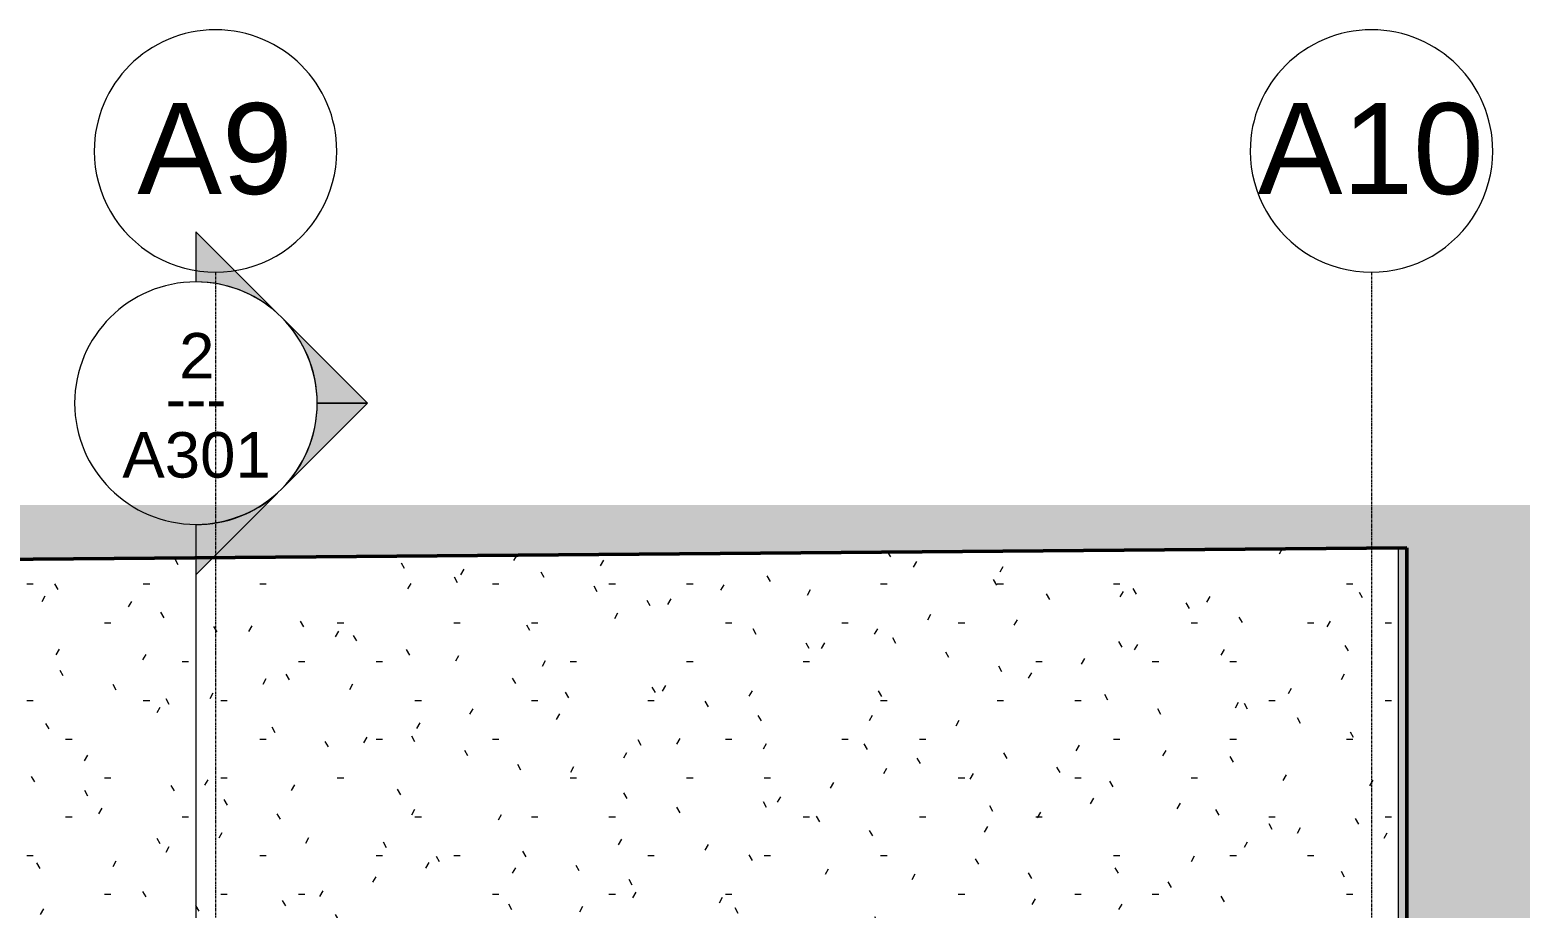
# Model space of a CAD drawing. Header units: inches. Extents: x -4124 to -1243, y 10266 to 12054.
# Drawn here: x -1858 to -1563, y 11847.5 to 12021.4 of the extents above; entities that cross this region are included whole.
import ezdxf

# ---------------------------------------------------------------- set-up
doc = ezdxf.new("R2010")
doc.units = ezdxf.units.IN
doc.header["$MEASUREMENT"] = 0
doc.linetypes.add('Grid Line 1_2_', pattern=[0.875, 0.5, -0.125, 0.125, -0.125])
for name, color, linetype, lineweight in [('A-ROOF', 132, 'Continuous', 13), ('C-BLDG-PADS', 91, 'Continuous', 13), ('G-ANNO-SYMB', 111, 'Continuous', 9), ('S-GRID', 1, 'Continuous', 9), ('S-GRID-IDEN', 1, 'Continuous', 9)]:
    doc.layers.add(name, color=color, linetype=linetype, lineweight=lineweight)
doc.styles.add('Arial', font='arial.ttf', dxfattribs={"height": 18})
doc.styles.add('Arial_1', font='arial.ttf', dxfattribs={"height": 9})
doc.styles.add('Century Gothic_1', font='ufonts.com_century-gothic.ttf', dxfattribs={"height": 9})
pattern_1 = [(0, (0, 0), (30.72, 7.68), [1.267, -21.773, 1.267, -21.773, -122.88]), (0, (0, 0), (30.72, 7.68), [-46.08, 1.267, -44.813, 1.267, -21.773, -53.76]), (0, (0, 0), (30.72, 7.68), [-115.2, 1.267, -14.093, 1.267, -37.133]), (120, (11.52, 3.84), (-22.011075, 22.7643004), [1.267, -21.773, 1.267, -21.773, -122.88]), (120, (11.52, 3.84), (-22.011075, 22.7643004), [-46.08, 1.267, -44.813, 1.267, -21.773, -53.76]), (120, (11.52, 3.84), (-22.011075, 22.7643004), [-115.2, 1.267, -14.093, 1.267, -37.133]), (240, (15.36, 19.2), (-8.708925, -30.4443004), [1.267, -21.773, 1.267, -21.773, -122.88]), (240, (15.36, 19.2), (-8.708925, -30.4443004), [-46.08, 1.267, -44.813, 1.267, -21.773, -53.76]), (240, (15.36, 19.2), (-8.708925, -30.4443004), [-115.2, 1.267, -14.093, 1.267, -37.133])]

# ---------------------------------------------------------------- blocks, each defined once
blk = doc.blocks.new('Walls 1 - Walls 1-1277454-FLOOR PLAN - MEZZANINE')
at = {"layer": 'A-ROOF'}
blk.add_hatch(color=161, dxfattribs=at).paths.add_polyline_path([(-1448.52, 10380.08), (-1448.52, 11927.37), (-1956.88, 11927.37), (-1956.83, 11915.82), (-1585.45, 11918.85), (-1585.45, 11774.15), (-1577.83, 11774.15), (-1577.83, 10643.01), (-1938.58, 10642.37), (-1938.58, 10381.41), (-1782.98, 10380.99)], flags=0)
at = {"layer": 'A-ROOF', "lineweight": 50}
for p, q in [((-1956.83, 11915.82), (-1585.45, 11918.85)), ((-1585.45, 11918.85), (-1585.45, 11774.15))]:
    blk.add_line(p, q, dxfattribs=at)
blk = doc.blocks.new('Grid - Grid Head - Circle-50561-FLOOR PLAN - MEZZANINE')
at = {"layer": 'S-GRID-IDEN'}
for start, end in [(360, 180), (180, 360)]:
    blk.add_arc((0, 0), 0.25, start, end, dxfattribs=at)
blk = doc.blocks.new('Section - Section Head - Filled-22785-FLOOR PLAN - MEZZANINE')
at = {"layer": 'G-ANNO-SYMB'}
h = blk.add_hatch(color=256, dxfattribs=at)
edge = h.paths.add_edge_path(flags=0)
edge.add_line((-0.4268, 0.1768), (-0.25, 0.3536))
edge.add_line((-0.25, 0.3536), (-0.25, 0.25))
edge.add_arc((-0.25, 0), 0.25, 90, 135)
h = blk.add_hatch(color=256, dxfattribs=at)
edge = h.paths.add_edge_path(flags=0)
edge.add_arc((-0.25, 0), 0.25, 45, 90)
edge.add_line((-0.25, 0.25), (-0.25, 0.3536))
edge.add_line((-0.25, 0.3536), (-0.0732, 0.1768))
h = blk.add_hatch(color=256, dxfattribs=at)
edge = h.paths.add_edge_path(flags=0)
edge.add_arc((-0.25, 0), 0.2503, 137.9216, 180)
edge.add_line((-0.5003, 0), (-0.6036, 0))
edge.add_line((-0.6036, 0), (-0.4358, 0.1678))
h = blk.add_hatch(color=256, dxfattribs=at)
edge = h.paths.add_edge_path(flags=0)
edge.add_line((-0.0642, 0.1678), (0.1036, 0))
edge.add_line((0.1036, 0), (0.0003, 0))
edge.add_arc((-0.25, 0), 0.2503, 0, 42.0784)
for p, q in [((-0.25, 0.3536), (-0.4268, 0.1768)), ((-0.25, 0.25), (-0.25, 0.3536)), ((-0.0732, 0.1768), (-0.25, 0.3536)), ((-0.25, 0.3536), (-0.25, 0.25)), ((-0.4358, 0.1678), (-0.6036, 0)), ((0.1036, 0), (-0.0642, 0.1678)), ((-0.6036, 0), (-0.5003, 0)), ((0.0003, 0), (0.1036, 0))]:
    blk.add_line(p, q, dxfattribs=at)
for centre, radius, start, end in [((-0.2503, 0), 0.25, 360, 180), ((-0.25, 0), 0.25, 90, 135), ((-0.25, 0), 0.25, 45, 90), ((-0.25, 0), 0.2503, 137.9216, 180), ((-0.25, 0), 0.2503, 0, 42.0784), ((-0.2503, 0), 0.25, 180, 360)]:
    blk.add_arc(centre, radius, start, end, dxfattribs=at)

msp = doc.modelspace()

# ---------------------------------------------------------------- hatches: boundary and pattern name
at = {"layer": 'C-BLDG-PADS', "lineweight": 9}
h = msp.add_hatch(dxfattribs=at)
h.set_pattern_fill('FP_3', color=256, style=0, pattern_type=2)
h.set_pattern_definition(pattern_1)
h.paths.add_polyline_path([(-1956.36, 11770.65), (-1587.2, 11770.65), (-1587.2, 11772.15), (-1643.92, 11772.15), (-1643.92, 11778.92), (-1797.92, 11778.92), (-1797.92, 11842.92), (-1587.2, 11842.92), (-1587.2, 11918.84), (-1956.36, 11915.82), (-1956.36, 11823.52)], flags=0)
h = msp.add_hatch(dxfattribs=at)
h.set_pattern_fill('FP_29', color=256, style=0, pattern_type=2)
h.set_pattern_definition(pattern_1)
h.paths.add_polyline_path([(-1587.2, 10642.99), (-1585.45, 10643.01), (-1585.45, 10783.02), (-1587.2, 10783.02), (-1587.2, 10643.01)], flags=0)
h.paths.add_polyline_path([(-1585.45, 10793.9), (-1585.45, 10994.78), (-1587.2, 10994.78), (-1587.2, 10793.9)], flags=0)
h.paths.add_polyline_path([(-1587.2, 11002.4), (-1585.45, 11002.4), (-1585.45, 11039.65), (-1587.2, 11039.65), (-1587.2, 11005.7)], flags=0)
h.paths.add_polyline_path([(-1587.2, 11260.27), (-1585.45, 11260.27), (-1585.45, 11416.15), (-1587.2, 11416.15), (-1587.2, 11278.29)], flags=0)
h.paths.add_polyline_path([(-1585.45, 11420.9), (-1585.45, 11759.77), (-1587.2, 11759.77), (-1587.2, 11420.9)], flags=0)
h.paths.add_polyline_path([(-1587.2, 11770.65), (-1585.45, 11770.65), (-1585.45, 11772.15), (-1587.2, 11772.15), (-1587.2, 11771.59)], flags=0)
h.paths.add_polyline_path([(-1585.45, 11842.92), (-1585.45, 11918.85), (-1587.2, 11918.84), (-1587.2, 11842.92)], flags=0)

# ---------------------------------------------------------------- linework, layer by layer
msp.add_line((-1587.2, 11918.84), (-1587.2, 11842.92), dxfattribs=at)
at = {"layer": 'G-ANNO-SYMB'}
msp.add_line((-1825.08, 11923.48), (-1825.08, 10300.09), dxfattribs=at)
at = {"layer": 'S-GRID', "linetype": 'Grid Line 1_2_'}
for p, q in [((-1821.2, 11973.42), (-1821.2, 10769.7)), ((-1592.45, 11973.42), (-1592.45, 10769.7))]:
    msp.add_line(p, q, dxfattribs=at)

# ---------------------------------------------------------------- block references
at = {"layer": 'A-ROOF'}
msp.add_blockref('Walls 1 - Walls 1-1277454-FLOOR PLAN - MEZZANINE', (0, 0), dxfattribs=at)
at = {"layer": 'G-ANNO-SYMB', "xscale": 95.99999999999994, "yscale": 95.99999999999994, "zscale": 95.99999999999994, "rotation": 269.9999999999996}
msp.add_blockref('Section - Section Head - Filled-22785-FLOOR PLAN - MEZZANINE', (-1825.08, 11923.48), dxfattribs=at)
at = {"layer": 'S-GRID-IDEN', "xscale": 95.99999999999994, "yscale": 95.99999999999994, "zscale": 95.99999999999994, "rotation": 180}
for p in [(-1821.2, 11997.42), (-1592.45, 11997.42)]:
    msp.add_blockref('Grid - Grid Head - Circle-50561-FLOOR PLAN - MEZZANINE', p, dxfattribs=at)

# ---------------------------------------------------------------- texts
at = {"layer": 'G-ANNO-SYMB', "char_height": 9, "attachment_point": 1}
for s, insert, width, style in [('2', (-1828.4, 11961.39), 8.484, 'Arial_1'), ('---', (-1831.05, 11952.89), 15.453, 'Century Gothic_1'), ('A301', (-1839.64, 11941.76), 35.754, 'Arial_1')]:
    msp.add_mtext(s, dxfattribs=dict(at, insert=insert, width=width, style=style))
at = {"layer": 'S-GRID-IDEN', "char_height": 18, "attachment_point": 1, "style": 'Arial'}
for s, insert, width in [('A9', (-1836.69, 12006.91), 37.269), ('A10', (-1614.96, 12006.91), 54.237)]:
    msp.add_mtext(s, dxfattribs=dict(at, insert=insert, width=width))

doc.saveas('drawing.dxf')
